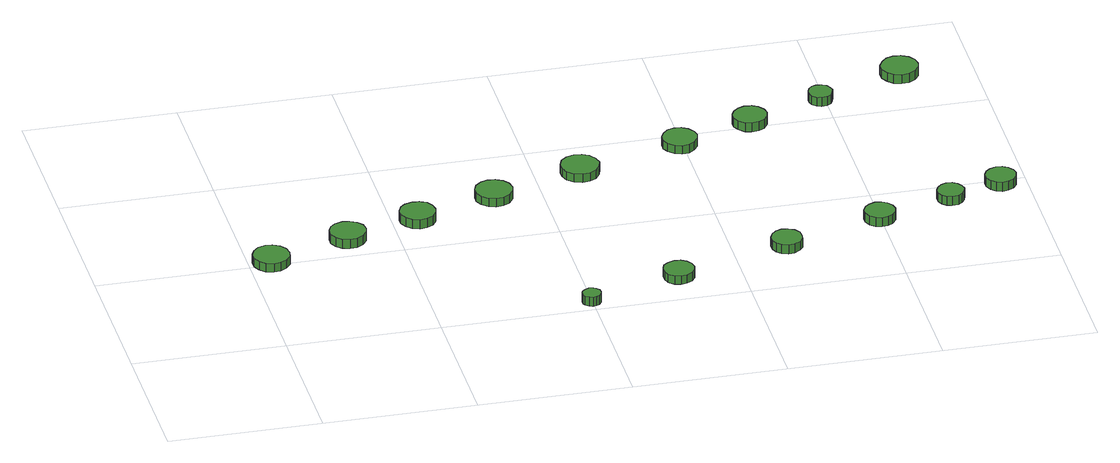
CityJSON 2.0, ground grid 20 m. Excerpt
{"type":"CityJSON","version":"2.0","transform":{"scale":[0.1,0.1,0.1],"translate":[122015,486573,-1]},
"CityObjects":{
"tree1":{"type":"SolitaryVegetationObject","attributes":{"function":"something"},"geometry":[{"type":"MultiSurface","lod":"1","boundaries":[[[0,1,2,3,4,5,6,7,8,9,10,11,12,13,14]],[[15,16,17,18,19,20,21,22,23,24,25,26,27,28,29]],[[0,29,28,1]],[[1,28,27,2]],[[2,27,26,3]],[[3,26,25,4]],[[4,25,24,5]],[[5,24,23,6]],[[6,23,22,7]],[[7,22,21,8]],[[8,21,20,9]],[[9,20,19,10]],[[10,19,18,11]],[[11,18,17,12]],[[12,17,16,13]],[[13,16,15,14]],[[14,15,29,0]]]}]},
"tree2":{"type":"SolitaryVegetationObject","attributes":{"function":"something"},"geometry":[{"type":"MultiSurface","lod":"1","boundaries":[[[30,31,32,33,34,35,36,37,38,39,40,41,42,43,44]],[[45,46,47,48,49,50,51,52,53,54,55,56,57,58,59]],[[30,59,58,31]],[[31,58,57,32]],[[32,57,56,33]],[[33,56,55,34]],[[34,55,54,35]],[[35,54,53,36]],[[36,53,52,37]],[[37,52,51,38]],[[38,51,50,39]],[[39,50,49,40]],[[40,49,48,41]],[[41,48,47,42]],[[42,47,46,43]],[[43,46,45,44]],[[44,45,59,30]]]}]},
"tree3":{"type":"SolitaryVegetationObject","attributes":{"function":"something"},"geometry":[{"type":"MultiSurface","lod":"1","boundaries":[[[60,61,62,63,64,65,66,67,68,69,70,71,72,73,74]],[[75,76,77,78,79,80,81,82,83,84,85,86,87,88,89]],[[60,89,88,61]],[[61,88,87,62]],[[62,87,86,63]],[[63,86,85,64]],[[64,85,84,65]],[[65,84,83,66]],[[66,83,82,67]],[[67,82,81,68]],[[68,81,80,69]],[[69,80,79,70]],[[70,79,78,71]],[[71,78,77,72]],[[72,77,76,73]],[[73,76,75,74]],[[74,75,89,60]]]}]},
"tree4":{"type":"SolitaryVegetationObject","attributes":{"function":"something"},"geometry":[{"type":"MultiSurface","lod":"1","boundaries":[[[90,91,92,93,94,95,96,97,98,99,100,101,102,103,104]],[[105,106,107,108,109,110,111,112,113,114,115,116,117,118,119]],[[90,119,118,91]],[[91,118,117,92]],[[92,117,116,93]],[[93,116,115,94]],[[94,115,114,95]],[[95,114,113,96]],[[96,113,112,97]],[[97,112,111,98]],[[98,111,110,99]],[[99,110,109,100]],[[100,109,108,101]],[[101,108,107,102]],[[102,107,106,103]],[[103,106,105,104]],[[104,105,119,90]]]}]},
"tree5":{"type":"SolitaryVegetationObject","attributes":{"function":"something"},"geometry":[{"type":"MultiSurface","lod":"1","boundaries":[[[120,121,122,123,124,125,126,127,128,129,130,131,132,133,134]],[[135,136,137,138,139,140,141,142,143,144,145,146,147,148,149]],[[120,149,148,121]],[[121,148,147,122]],[[122,147,146,123]],[[123,146,145,124]],[[124,145,144,125]],[[125,144,143,126]],[[126,143,142,127]],[[127,142,141,128]],[[128,141,140,129]],[[129,140,139,130]],[[130,139,138,131]],[[131,138,137,132]],[[132,137,136,133]],[[133,136,135,134]],[[134,135,149,120]]]}]},
"tree6":{"type":"SolitaryVegetationObject","attributes":{"function":"something"},"geometry":[{"type":"MultiSurface","lod":"1","boundaries":[[[150,151,152,153,154,155,156,157,158,159,160,161,162,163,164]],[[165,166,167,168,169,170,171,172,173,174,175,176,177,178,179]],[[150,179,178,151]],[[151,178,177,152]],[[152,177,176,153]],[[153,176,175,154]],[[154,175,174,155]],[[155,174,173,156]],[[156,173,172,157]],[[157,172,171,158]],[[158,171,170,159]],[[159,170,169,160]],[[160,169,168,161]],[[161,168,167,162]],[[162,167,166,163]],[[163,166,165,164]],[[164,165,179,150]]]}]},
"tree7":{"type":"SolitaryVegetationObject","attributes":{"function":"something"},"geometry":[{"type":"MultiSurface","lod":"1","boundaries":[[[180,181,182,183,184,185,186,187,188,189,190,191,192,193,194]],[[195,196,197,198,199,200,201,202,203,204,205,206,207,208,209]],[[180,209,208,181]],[[181,208,207,182]],[[182,207,206,183]],[[183,206,205,184]],[[184,205,204,185]],[[185,204,203,186]],[[186,203,202,187]],[[187,202,201,188]],[[188,201,200,189]],[[189,200,199,190]],[[190,199,198,191]],[[191,198,197,192]],[[192,197,196,193]],[[193,196,195,194]],[[194,195,209,180]]]}]},
"tree8":{"type":"SolitaryVegetationObject","attributes":{"function":"something"},"geometry":[{"type":"MultiSurface","lod":"1","boundaries":[[[210,211,212,213,214,215,216,217,218,219,220,221,222,223,224]],[[225,226,227,228,229,230,231,232,233,234,235,236,237,238,239]],[[210,239,238,211]],[[211,238,237,212]],[[212,237,236,213]],[[213,236,235,214]],[[214,235,234,215]],[[215,234,233,216]],[[216,233,232,217]],[[217,232,231,218]],[[218,231,230,219]],[[219,230,229,220]],[[220,229,228,221]],[[221,228,227,222]],[[222,227,226,223]],[[223,226,225,224]],[[224,225,239,210]]]}]},
"tree9":{"type":"SolitaryVegetationObject","attributes":{"function":"something"},"geometry":[{"type":"MultiSurface","lod":"1","boundaries":[[[240,241,242,243,244,245,246,247,248,249,250,251,252,253,254]],[[255,256,257,258,259,260,261,262,263,264,265,266,267,268,269]],[[240,269,268,241]],[[241,268,267,242]],[[242,267,266,243]],[[243,266,265,244]],[[244,265,264,245]],[[245,264,263,246]],[[246,263,262,247]],[[247,262,261,248]],[[248,261,260,249]],[[249,260,259,250]],[[250,259,258,251]],[[251,258,257,252]],[[252,257,256,253]],[[253,256,255,254]],[[254,255,269,240]]]}]},
"tree10":{"type":"SolitaryVegetationObject","attributes":{"function":"something"},"geometry":[{"type":"MultiSurface","lod":"1","boundaries":[[[270,271,272,273,274,275,276,277,278,279,280,281,282,283,284]],[[285,286,287,288,289,290,291,292,293,294,295,296,297,298,299]],[[270,299,298,271]],[[271,298,297,272]],[[272,297,296,273]],[[273,296,295,274]],[[274,295,294,275]],[[275,294,293,276]],[[276,293,292,277]],[[277,292,291,278]],[[278,291,290,279]],[[279,290,289,280]],[[280,289,288,281]],[[281,288,287,282]],[[282,287,286,283]],[[283,286,285,284]],[[284,285,299,270]]]}]},
"tree11":{"type":"SolitaryVegetationObject","attributes":{"function":"something"},"geometry":[{"type":"MultiSurface","lod":"1","boundaries":[[[300,301,302,303,304,305,306,307,308,309,310,311,312,313,314]],[[315,316,317,318,319,320,321,322,323,324,325,326,327,328,329]],[[300,329,328,301]],[[301,328,327,302]],[[302,327,326,303]],[[303,326,325,304]],[[304,325,324,305]],[[305,324,323,306]],[[306,323,322,307]],[[307,322,321,308]],[[308,321,320,309]],[[309,320,319,310]],[[310,319,318,311]],[[311,318,317,312]],[[312,317,316,313]],[[313,316,315,314]],[[314,315,329,300]]]}]},
"tree12":{"type":"SolitaryVegetationObject","attributes":{"function":"something"},"geometry":[{"type":"MultiSurface","lod":"1","boundaries":[[[330,331,332,333,334,335,336,337,338,339,340,341,342,343,344]],[[345,346,347,348,349,350,351,352,353,354,355,356,357,358,359]],[[330,359,358,331]],[[331,358,357,332]],[[332,357,356,333]],[[333,356,355,334]],[[334,355,354,335]],[[335,354,353,336]],[[336,353,352,337]],[[337,352,351,338]],[[338,351,350,339]],[[339,350,349,340]],[[340,349,348,341]],[[341,348,347,342]],[[342,347,346,343]],[[343,346,345,344]],[[344,345,359,330]]]}]},
"tree13":{"type":"SolitaryVegetationObject","attributes":{"function":"something"},"geometry":[{"type":"MultiSurface","lod":"1","boundaries":[[[360,361,362,363,364,365,366,367,368,369,370,371,372,373,374]],[[375,376,377,378,379,380,381,382,383,384,385,386,387,388,389]],[[360,389,388,361]],[[361,388,387,362]],[[362,387,386,363]],[[363,386,385,364]],[[364,385,384,365]],[[365,384,383,366]],[[366,383,382,367]],[[367,382,381,368]],[[368,381,380,369]],[[369,380,379,370]],[[370,379,378,371]],[[371,378,377,372]],[[372,377,376,373]],[[373,376,375,374]],[[374,375,389,360]]]}]},
"tree14":{"type":"SolitaryVegetationObject","attributes":{"function":"something"},"geometry":[{"type":"MultiSurface","lod":"1","boundaries":[[[390,391,392,393,394,395,396,397,398,399,400,401,402,403,404]],[[405,406,407,408,409,410,411,412,413,414,415,416,417,418,419]],[[390,419,418,391]],[[391,418,417,392]],[[392,417,416,393]],[[393,416,415,394]],[[394,415,414,395]],[[395,414,413,396]],[[396,413,412,397]],[[397,412,411,398]],[[398,411,410,399]],[[399,410,409,400]],[[400,409,408,401]],[[401,408,407,402]],[[402,407,406,403]],[[403,406,405,404]],[[404,405,419,390]]]}]},
"tree15":{"type":"SolitaryVegetationObject","attributes":{"function":"something"},"geometry":[{"type":"MultiSurface","lod":"1","boundaries":[[[420,421,422,423,424,425,426,427,428,429,430,431,432,433,434]],[[435,436,437,438,439,440,441,442,443,444,445,446,447,448,449]],[[420,449,448,421]],[[421,448,447,422]],[[422,447,446,423]],[[423,446,445,424]],[[424,445,444,425]],[[425,444,443,426]],[[426,443,442,427]],[[427,442,441,428]],[[428,441,440,429]],[[429,440,439,430]],[[430,439,438,431]],[[431,438,437,432]],[[432,437,436,433]],[[433,436,435,434]],[[434,435,449,420]]]}]}
},
"vertices":[
[53,207,17],[51,217,17],[45,225,17],[36,230,17],[27,231,17],[17,228,17],[10,221,17],[6,212,17],[6,202,17],[10,193,17],[17,186,17],[27,183,17],[36,184,17],[45,189,17],[51,197,17],[51,197,5],[45,189,5],[36,184,5],[27,183,5],[17,186,5],[10,193,5],[6,202,5],[6,212,5],[10,221,5],[17,228,5],[27,231,5],[36,230,5],[45,225,5],[51,217,5],[53,207,5],
[160,242,18],[158,252,18],[152,259,18],[143,264,18],[134,265,18],[124,262,18],[117,256,18],[113,247,18],[113,237,18],[117,228,18],[124,222,18],[134,219,18],[143,220,18],[152,225,18],[158,233,18],[158,233,5],[152,225,5],[143,220,5],[134,219,5],[124,222,5],[117,228,5],[113,237,5],[113,247,5],[117,256,5],[124,262,5],[134,265,5],[143,264,5],[152,259,5],[158,252,5],[160,242,5],
[256,270,18],[254,280,18],[249,288,18],[240,292,18],[231,293,18],[221,290,18],[214,284,18],[210,275,18],[210,266,18],[214,257,18],[221,250,18],[231,247,18],[240,248,18],[249,253,18],[254,261,18],[254,261,5],[249,253,5],[240,248,5],[231,247,5],[221,250,5],[214,257,5],[210,266,5],[210,275,5],[214,284,5],[221,290,5],[231,293,5],[240,292,5],[249,288,5],[254,280,5],[256,270,5],
[411,20,18],[410,25,18],[407,29,18],[403,31,18],[398,32,18],[393,30,18],[389,27,18],[387,23,18],[387,17,18],[389,13,18],[393,10,18],[398,8,18],[403,9,18],[407,11,18],[410,15,18],[410,15,5],[407,11,5],[403,9,5],[398,8,5],[393,10,5],[389,13,5],[387,17,5],[387,23,5],[389,27,5],[393,30,5],[398,32,5],[403,31,5],[407,29,5],[410,25,5],[411,20,5],
[363,303,17],[361,313,17],[355,321,17],[346,326,17],[336,327,17],[327,324,17],[319,317,17],[315,308,17],[315,298,17],[319,289,17],[327,282,17],[336,279,17],[346,280,17],[355,285,17],[361,293,17],[361,293,5],[355,285,5],[346,280,5],[336,279,5],[327,282,5],[319,289,5],[315,298,5],[315,308,5],[319,317,5],[327,324,5],[336,327,5],[346,326,5],[355,321,5],[361,313,5],[363,303,5],
[540,55,18],[538,63,18],[533,70,18],[526,74,18],[518,75,18],[510,72,18],[503,67,18],[500,59,18],[500,51,18],[503,43,18],[510,37,18],[518,35,18],[526,36,18],[533,40,18],[538,47,18],[538,47,6],[533,40,6],[526,36,6],[518,35,6],[510,37,6],[503,43,6],[500,51,6],[500,59,6],[503,67,6],[510,72,6],[518,75,6],[526,74,6],[533,70,6],[538,63,6],[540,55,6],
[484,339,17],[481,349,17],[475,358,17],[466,363,17],[456,364,17],[446,361,17],[438,354,17],[434,344,17],[434,334,17],[438,324,17],[446,317,17],[456,314,17],[466,315,17],[475,320,17],[481,329,17],[481,329,5],[475,320,5],[466,315,5],[456,314,5],[446,317,5],[438,324,5],[434,334,5],[434,344,5],[438,354,5],[446,361,5],[456,364,5],[466,363,5],[475,358,5],[481,349,5],[484,339,5],
[689,101,18],[688,109,18],[683,116,18],[675,120,18],[667,121,18],[659,118,18],[653,112,18],[650,105,18],[650,96,18],[653,89,18],[659,83,18],[667,80,18],[675,81,18],[683,86,18],[688,92,18],[688,92,5],[683,86,5],[675,81,5],[667,80,5],[659,83,5],[653,89,5],[650,96,5],[650,105,5],[653,112,5],[659,118,5],[667,121,5],[675,120,5],[683,116,5],[688,109,5],[689,101,5],
[619,378,17],[617,387,17],[611,395,17],[603,400,17],[594,401,17],[585,398,17],[578,391,17],[574,383,17],[574,373,17],[578,365,17],[585,358,17],[594,355,17],[603,356,17],[611,361,17],[617,369,17],[617,369,5],[611,361,5],[603,356,5],[594,355,5],[585,358,5],[578,365,5],[574,373,5],[574,383,5],[578,391,5],[585,398,5],[594,401,5],[603,400,5],[611,395,5],[617,387,5],[619,378,5],
[716,407,20],[714,416,20],[708,424,20],[701,428,20],[691,429,20],[683,426,20],[676,420,20],[672,412,20],[672,403,20],[676,395,20],[683,388,20],[691,386,20],[701,387,20],[708,391,20],[714,399,20],[714,399,7],[708,391,7],[701,387,7],[691,386,7],[683,388,7],[676,395,7],[672,403,7],[672,412,7],[676,420,7],[683,426,7],[691,429,7],[701,428,7],[708,424,7],[714,416,7],[716,407,7],
[819,140,18],[817,148,18],[812,155,18],[805,159,18],[797,160,18],[789,157,18],[783,152,18],[779,144,18],[779,136,18],[783,128,18],[789,122,18],[797,120,18],[805,121,18],[812,125,18],[817,132,18],[817,132,5],[812,125,5],[805,121,5],[797,120,5],[789,122,5],[783,128,5],[779,136,5],[779,144,5],[783,152,5],[789,157,5],[797,160,5],[805,159,5],[812,155,5],[817,148,5],[819,140,5],
[808,439,23],[806,445,23],[803,451,23],[797,454,23],[790,455,23],[784,453,23],[779,448,23],[777,442,23],[777,436,23],[779,430,23],[784,425,23],[790,423,23],[797,424,23],[803,427,23],[806,433,23],[806,433,10],[803,427,10],[797,424,10],[790,423,10],[784,425,10],[779,430,10],[777,436,10],[777,442,10],[779,448,10],[784,453,10],[790,455,10],[797,454,10],[803,451,10],[806,445,10],[808,439,10],
[915,169,18],[913,176,18],[909,182,18],[903,186,18],[895,187,18],[888,184,18],[883,179,18],[880,173,18],[880,165,18],[883,159,18],[888,154,18],[895,152,18],[903,152,18],[909,156,18],[913,162,18],[913,162,5],[909,156,5],[903,152,5],[895,152,5],[888,154,5],[883,159,5],[880,165,5],[880,173,5],[883,179,5],[888,184,5],[895,187,5],[903,186,5],[909,182,5],[913,176,5],[915,169,5],
[987,192,18],[985,200,18],[980,207,18],[973,211,18],[965,212,18],[957,209,18],[951,204,18],[947,196,18],[947,188,18],[951,180,18],[957,175,18],[965,172,18],[973,173,18],[980,177,18],[985,184,18],[985,184,5],[980,177,5],[973,173,5],[965,172,5],[957,175,5],[951,180,5],[947,188,5],[947,196,5],[951,204,5],[957,209,5],[965,212,5],[973,211,5],[980,207,5],[985,200,5],[987,192,5],
[926,473,27],[924,483,27],[918,491,27],[909,496,27],[899,497,27],[890,494,27],[883,487,27],[878,478,27],[878,468,27],[883,459,27],[890,452,27],[899,449,27],[909,450,27],[918,455,27],[924,463,27],[924,463,14],[918,455,14],[909,450,14],[899,449,14],[890,452,14],[883,459,14],[878,468,14],[878,478,14],[883,487,14],[890,494,14],[899,497,14],[909,496,14],[918,491,14],[924,483,14],[926,473,14]
]}
